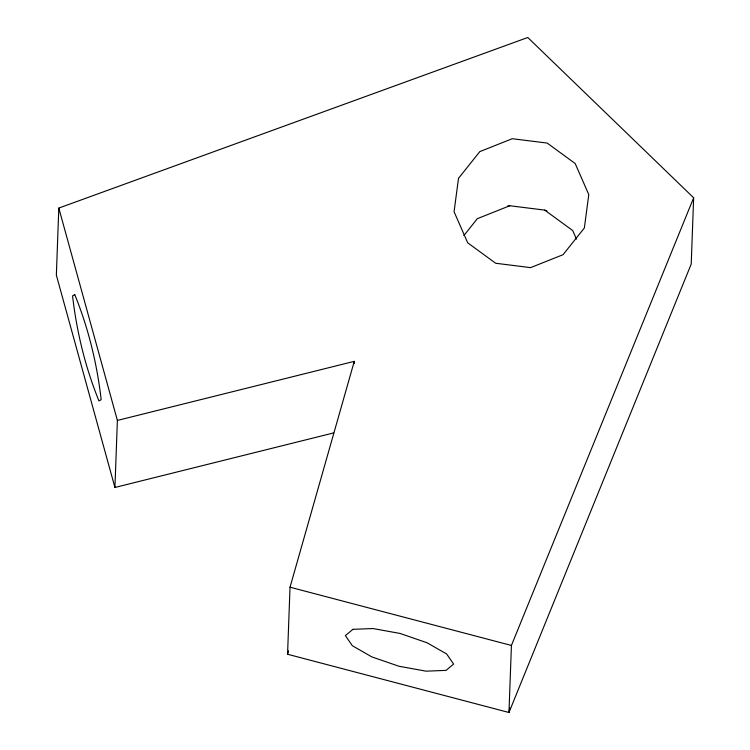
<?xml version="1.0" encoding="UTF-8"?>
<svg xmlns="http://www.w3.org/2000/svg" width="750" height="750" viewBox="0 0 750 750"><rect width="100%" height="100%" fill="white"/><g stroke="black" fill="none" stroke-linecap="round" stroke-linejoin="round"><path stroke-width="1.12" d="M114.928 487.472L117.384 420.431L354.272 361.35L290.025 587.203L287.559 654.244L508.969 712.5L691.219 264.056L693.647 197.794L527.784 37.5L58.809 208.078L56.353 275.119L114.928 487.472L333.684 432.909M354.188 363.656L354.272 361.35M693.647 197.794L511.425 645.459L508.969 712.5L509.775 707.888M287.559 654.244L288.525 650.869M463.856 235.594L477.347 218.663L509.794 205.753L544.706 210.103L546.891 210.909M507.478 206.1L509.794 205.753M290.025 587.203L511.425 645.459M544.706 210.103L572.719 230.559L576.469 239.138M58.809 208.078L117.384 420.431M458.503 178.35L454.069 211.725L467.681 242.803L495.694 263.259L530.597 267.619L563.053 254.7L584.353 227.972L588.787 194.597L575.175 163.519L547.163 143.062L512.25 138.713L479.803 151.622L458.503 178.35M352.922 629.325L345.375 635.606L352.322 645.712L371.916 656.925L398.897 666.234L426.038 671.166L446.062 670.378L453.619 664.087L446.663 653.991L427.078 642.778L400.097 633.459L372.956 628.538L352.922 629.325M74.766 294.628L72.553 295.866C76.697 331.744 85.331 367.462 98.972 400.922L101.184 399.684C97.041 363.816 88.397 328.087 74.766 294.628"/></g></svg>
